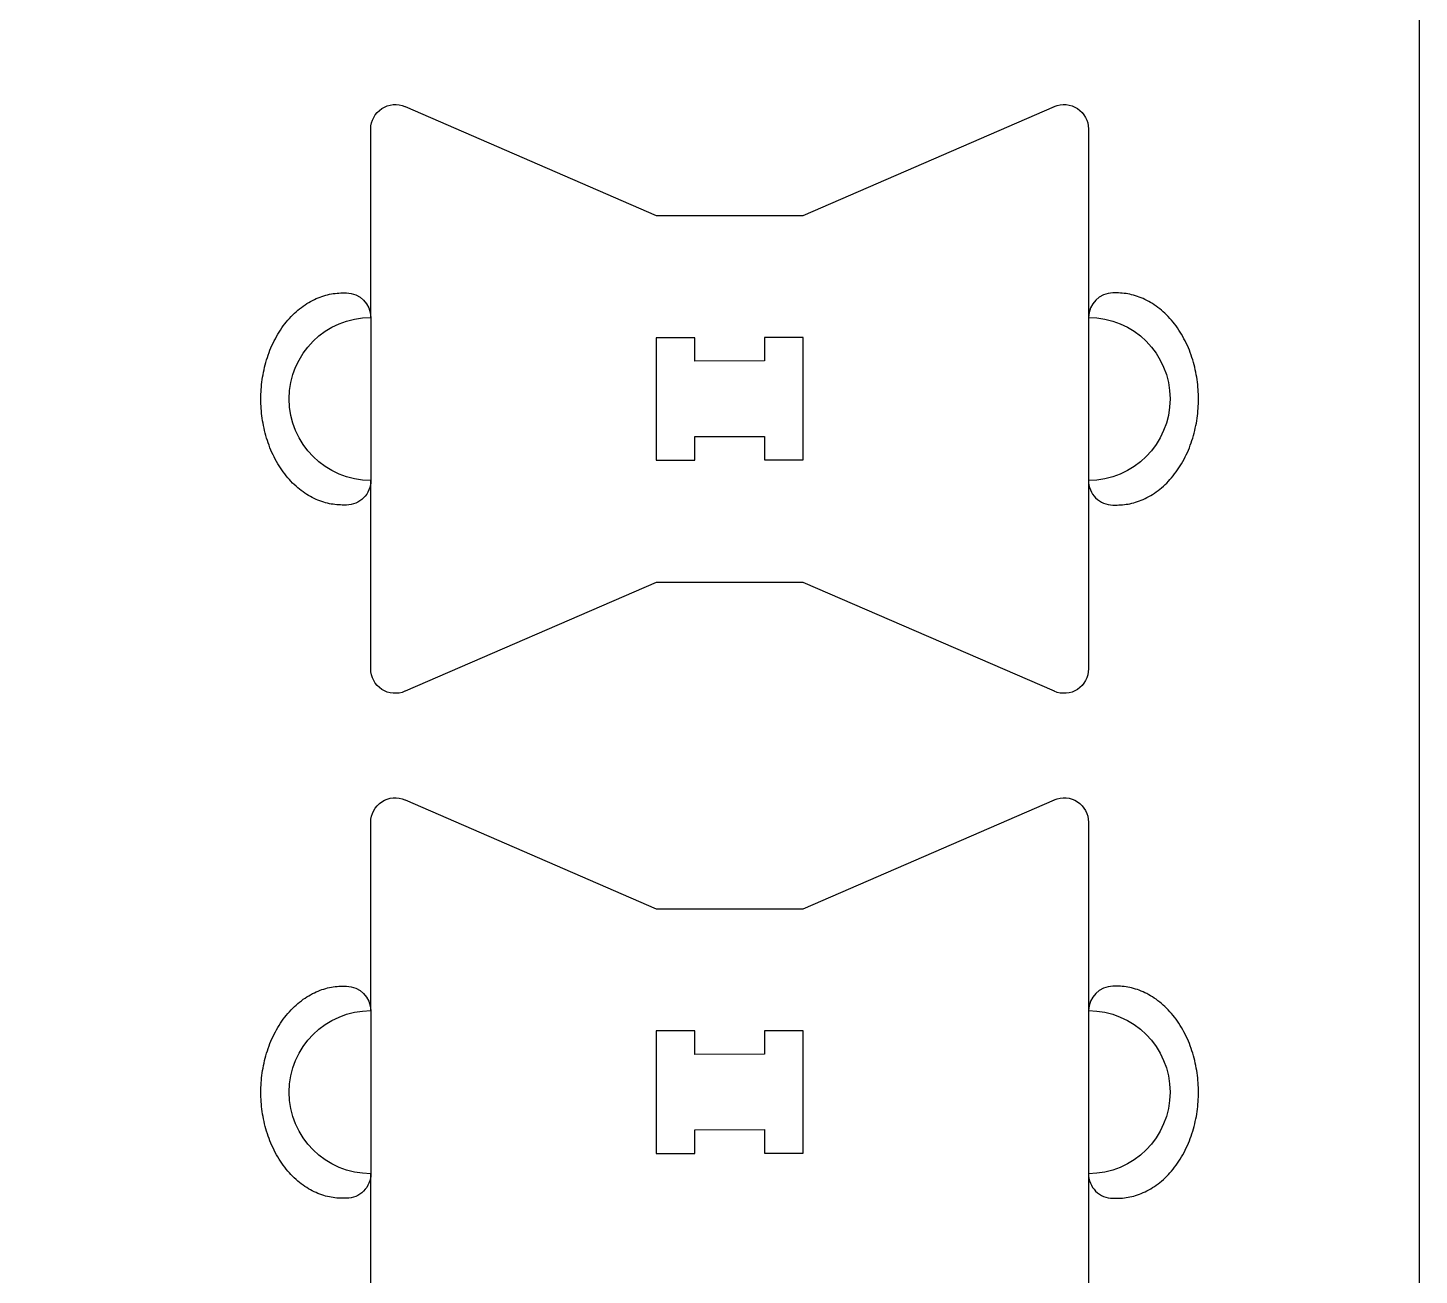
# Model space of a CAD drawing. Header units: millimetres. Extents: x -30 to 12678, y 0 to 23683.
# Drawn here: x 5851.7 to 6192.9, y 1962.3 to 2268.1 of the extents above; entities that cross this region are included whole.
import ezdxf

# ---------------------------------------------------------------- set-up
doc = ezdxf.new("R2010")
doc.units = ezdxf.units.MM
for name, color, linetype, true_color in [('0_SHEET_SPRUCEPLY_2440X122', 1, 'Continuous', 0xff0000), ('3_ANYTOOL_CUTTHROUGH_INSID', 4, 'Continuous', 0x00ffff), ('4_ANYTOOL_CUTTHROUGH_OUTSI', 5, 'Continuous', 0x0000ff), ('5_ANYTOOL_HALF_MILL_9MM_IN', 3, 'Continuous', 0x00ff00)]:
    doc.layers.add(name, color=color, linetype=linetype, true_color=true_color)

msp = doc.modelspace()

# ---------------------------------------------------------------- linework, layer by layer
at = {"layer": '0_SHEET_SPRUCEPLY_2440X122'}
msp.add_lwpolyline([(6192.88, 1290.9), (4972.88, 1290.9), (4972.88, 3730.9), (6192.88, 3730.9)], close=True, dxfattribs=at)
at = {"layer": '3_ANYTOOL_CUTTHROUGH_INSID'}
for points in [[(6032.32, 2186.46), (6015.26, 2186.39), (6015.26, 2192.15), (6005.79, 2192.15), (6005.79, 2162.12), (6015.26, 2162.12), (6015.26, 2167.89), (6032.32, 2167.96), (6032.32, 2162.19), (6041.79, 2162.19), (6041.79, 2192.22), (6032.32, 2192.22)], [(6032.32, 2016.46), (6015.26, 2016.39), (6015.26, 2022.15), (6005.79, 2022.15), (6005.79, 1992.12), (6015.26, 1992.12), (6015.26, 1997.89), (6032.32, 1997.96), (6032.32, 1992.19), (6041.79, 1992.19), (6041.79, 2022.22), (6032.32, 2022.22)]]:
    msp.add_lwpolyline(points, close=True, dxfattribs=at)
at = {"layer": '4_ANYTOOL_CUTTHROUGH_OUTSI'}
for p, q in [((5944.18, 2248.84, 0), (6005.79, 2222.14, 0)), ((6041.79, 2222.14, 0), (6103.41, 2248.84, 0)), ((5935.79, 2197.14, 0), (5935.79, 2243.33, 0)), ((6111.79, 2243.33, 0), (6111.79, 2197.14, 0)), ((6005.79, 2222.14, 0), (6041.79, 2222.14, 0)), ((5935.79, 2110.94, 0), (5935.79, 2157.14, 0)), ((6111.79, 2157.14, 0), (6111.79, 2110.94, 0)), ((6005.79, 2132.14, 0), (5944.18, 2105.44, 0)), ((6041.79, 2132.14, 0), (6005.79, 2132.14, 0)), ((6103.41, 2105.44, 0), (6041.79, 2132.14, 0)), ((5944.18, 2078.84, 0), (6005.79, 2052.14, 0)), ((6041.79, 2052.14, 0), (6103.41, 2078.84, 0)), ((5935.79, 2027.14, 0), (5935.79, 2073.33, 0)), ((6111.79, 2073.33, 0), (6111.79, 2027.14, 0)), ((6005.79, 2052.14, 0), (6041.79, 2052.14, 0)), ((5935.79, 1940.94, 0), (5935.79, 1987.14, 0)), ((6111.79, 1987.14, 0), (6111.79, 1940.94, 0))]:
    msp.add_line(p, q, dxfattribs=at)
at = {"layer": '4_ANYTOOL_CUTTHROUGH_OUTSI', "extrusion": (0, 0, -1)}
for centre, radius, start, end in [((-5941.79, 2243.33, 0), 6, 360, 113.4291), ((-6105.79, 2243.33, 0), 6, 66.5709, 180), ((-5935.79, 2177.14, 0), 20, 270, 90), ((-6111.79, 2177.14, 0), 20, 90, 270), ((-5941.79, 2110.94, 0), 6, 246.5709, 0), ((-6105.79, 2110.94, 0), 6, 180, 293.4291), ((-5941.79, 2073.33, 0), 6, 360, 113.4291), ((-6105.79, 2073.33, 0), 6, 66.5709, 180), ((-5935.79, 2007.14, 0), 20, 270, 90), ((-6111.79, 2007.14, 0), 20, 90, 270)]:
    msp.add_arc(centre, radius, start, end, dxfattribs=at)
at = {"layer": '5_ANYTOOL_HALF_MILL_9MM_IN'}
for p, q in [((5920.11, 2200.51, 0), (5920.56, 2200.79, 0)), ((5920.56, 2200.79, 0), (5921.02, 2201.05, 0)), ((5921.02, 2201.05, 0), (5921.48, 2201.3, 0)), ((5921.48, 2201.3, 0), (5921.95, 2201.53, 0)), ((5921.95, 2201.53, 0), (5922.41, 2201.74, 0)), ((5922.41, 2201.74, 0), (5922.88, 2201.94, 0)), ((5922.88, 2201.94, 0), (5923.35, 2202.12, 0)), ((5923.35, 2202.12, 0), (5923.81, 2202.29, 0)), ((5923.81, 2202.29, 0), (5924.28, 2202.44, 0)), ((5924.28, 2202.44, 0), (5924.75, 2202.57, 0)), ((5924.75, 2202.57, 0), (5925.21, 2202.69, 0)), ((5925.21, 2202.69, 0), (5925.68, 2202.79, 0)), ((5925.68, 2202.79, 0), (5926.14, 2202.88, 0)), ((5926.14, 2202.88, 0), (5926.6, 2202.96, 0)), ((5926.6, 2202.96, 0), (5927.06, 2203.02, 0)), ((5927.06, 2203.02, 0), (5927.51, 2203.07, 0)), ((5927.51, 2203.07, 0), (5927.96, 2203.1, 0)), ((5927.96, 2203.1, 0), (5928.41, 2203.12, 0)), ((5928.41, 2203.12, 0), (5928.86, 2203.12, 0)), ((5928.86, 2203.12, 0), (5929.79, 2203.12, 0)), ((6118.73, 2203.12, 0), (6117.79, 2203.12, 0)), ((6119.17, 2203.12, 0), (6118.73, 2203.12, 0)), ((6119.62, 2203.1, 0), (6119.17, 2203.12, 0)), ((6120.07, 2203.07, 0), (6119.62, 2203.1, 0)), ((6120.53, 2203.02, 0), (6120.07, 2203.07, 0)), ((6120.99, 2202.96, 0), (6120.53, 2203.02, 0)), ((6121.45, 2202.88, 0), (6120.99, 2202.96, 0)), ((6121.91, 2202.79, 0), (6121.45, 2202.88, 0)), ((6122.37, 2202.69, 0), (6121.91, 2202.79, 0)), ((6122.84, 2202.57, 0), (6122.37, 2202.69, 0)), ((6123.3, 2202.44, 0), (6122.84, 2202.57, 0)), ((6123.77, 2202.29, 0), (6123.3, 2202.44, 0)), ((6124.24, 2202.12, 0), (6123.77, 2202.29, 0)), ((6124.71, 2201.94, 0), (6124.24, 2202.12, 0)), ((6125.17, 2201.74, 0), (6124.71, 2201.94, 0)), ((6125.64, 2201.53, 0), (6125.17, 2201.74, 0)), ((6126.1, 2201.3, 0), (6125.64, 2201.53, 0)), ((6126.56, 2201.05, 0), (6126.1, 2201.3, 0)), ((6127.02, 2200.79, 0), (6126.56, 2201.05, 0)), ((6127.47, 2200.51, 0), (6127.02, 2200.79, 0)), ((5915.84, 2196.88, 0), (5916.23, 2197.31, 0)), ((5916.23, 2197.31, 0), (5916.64, 2197.73, 0)), ((5916.64, 2197.73, 0), (5917.05, 2198.13, 0)), ((5917.05, 2198.13, 0), (5917.47, 2198.51, 0)), ((5917.47, 2198.51, 0), (5917.9, 2198.89, 0)), ((5917.9, 2198.89, 0), (5918.33, 2199.24, 0)), ((5918.33, 2199.24, 0), (5918.77, 2199.58, 0)), ((5918.77, 2199.58, 0), (5919.21, 2199.91, 0)), ((5919.21, 2199.91, 0), (5919.66, 2200.22, 0)), ((5919.66, 2200.22, 0), (5920.11, 2200.51, 0)), ((6127.93, 2200.22, 0), (6127.47, 2200.51, 0)), ((6128.37, 2199.91, 0), (6127.93, 2200.22, 0)), ((6128.82, 2199.58, 0), (6128.37, 2199.91, 0)), ((6129.25, 2199.24, 0), (6128.82, 2199.58, 0)), ((6129.69, 2198.89, 0), (6129.25, 2199.24, 0)), ((6130.11, 2198.51, 0), (6129.69, 2198.89, 0)), ((6130.53, 2198.13, 0), (6130.11, 2198.51, 0)), ((6130.95, 2197.73, 0), (6130.53, 2198.13, 0)), ((6131.35, 2197.31, 0), (6130.95, 2197.73, 0)), ((6131.75, 2196.88, 0), (6131.35, 2197.31, 0)), ((5913.31, 2193.51, 0), (5913.64, 2194.03, 0)), ((5913.64, 2194.03, 0), (5913.98, 2194.53, 0)), ((5913.98, 2194.53, 0), (5914.33, 2195.03, 0)), ((5914.33, 2195.03, 0), (5914.69, 2195.51, 0)), ((5914.69, 2195.51, 0), (5915.07, 2195.98, 0)), ((5915.07, 2195.98, 0), (5915.45, 2196.44, 0)), ((5915.45, 2196.44, 0), (5915.84, 2196.88, 0)), ((5935.79, 2197.14, 0), (5935.79, 2157.14, 0)), ((6111.79, 2197.14, 0), (6111.79, 2157.14, 0)), ((6132.14, 2196.44, 0), (6131.75, 2196.88, 0)), ((6132.52, 2195.98, 0), (6132.14, 2196.44, 0)), ((6132.89, 2195.51, 0), (6132.52, 2195.98, 0)), ((6133.25, 2195.03, 0), (6132.89, 2195.51, 0)), ((6133.6, 2194.53, 0), (6133.25, 2195.03, 0)), ((6133.94, 2194.03, 0), (6133.6, 2194.53, 0)), ((6134.28, 2193.51, 0), (6133.94, 2194.03, 0)), ((5911.56, 2190.22, 0), (5911.82, 2190.79, 0)), ((5911.82, 2190.79, 0), (5912.09, 2191.35, 0)), ((5912.09, 2191.35, 0), (5912.38, 2191.91, 0)), ((5912.38, 2191.91, 0), (5912.68, 2192.45, 0)), ((5912.68, 2192.45, 0), (5912.99, 2192.99, 0)), ((5912.99, 2192.99, 0), (5913.31, 2193.51, 0)), ((6134.6, 2192.99, 0), (6134.28, 2193.51, 0)), ((6134.91, 2192.45, 0), (6134.6, 2192.99, 0)), ((6135.2, 2191.91, 0), (6134.91, 2192.45, 0)), ((6135.49, 2191.35, 0), (6135.2, 2191.91, 0)), ((6135.77, 2190.79, 0), (6135.49, 2191.35, 0)), ((6136.03, 2190.22, 0), (6135.77, 2190.79, 0)), ((5910.24, 2186.7, 0), (5910.42, 2187.29, 0)), ((5910.42, 2187.29, 0), (5910.63, 2187.89, 0)), ((5910.63, 2187.89, 0), (5910.84, 2188.48, 0)), ((5910.84, 2188.48, 0), (5911.07, 2189.07, 0)), ((5911.07, 2189.07, 0), (5911.31, 2189.65, 0)), ((5911.31, 2189.65, 0), (5911.56, 2190.22, 0)), ((6136.28, 2189.65, 0), (6136.03, 2190.22, 0)), ((6136.52, 2189.07, 0), (6136.28, 2189.65, 0)), ((6136.74, 2188.48, 0), (6136.52, 2189.07, 0)), ((6136.96, 2187.89, 0), (6136.74, 2188.48, 0)), ((6137.16, 2187.29, 0), (6136.96, 2187.89, 0)), ((6137.35, 2186.7, 0), (6137.16, 2187.29, 0)), ((5909.36, 2183.07, 0), (5909.47, 2183.67, 0)), ((5909.47, 2183.67, 0), (5909.6, 2184.28, 0)), ((5909.6, 2184.28, 0), (5909.74, 2184.89, 0)), ((5909.74, 2184.89, 0), (5909.89, 2185.49, 0)), ((5909.89, 2185.49, 0), (5910.06, 2186.09, 0)), ((5910.06, 2186.09, 0), (5910.24, 2186.7, 0)), ((6137.53, 2186.09, 0), (6137.35, 2186.7, 0)), ((6137.69, 2185.49, 0), (6137.53, 2186.09, 0)), ((6137.84, 2184.89, 0), (6137.69, 2185.49, 0)), ((6137.98, 2184.28, 0), (6137.84, 2184.89, 0)), ((6138.11, 2183.67, 0), (6137.98, 2184.28, 0)), ((6138.22, 2183.07, 0), (6138.11, 2183.67, 0)), ((5908.96, 2180.06, 0), (5909.01, 2180.65, 0)), ((5909.01, 2180.65, 0), (5909.08, 2181.25, 0)), ((5909.08, 2181.25, 0), (5909.16, 2181.86, 0)), ((5909.16, 2181.86, 0), (5909.26, 2182.46, 0)), ((5909.26, 2182.46, 0), (5909.36, 2183.07, 0)), ((6138.33, 2182.46, 0), (6138.22, 2183.07, 0)), ((6138.42, 2181.86, 0), (6138.33, 2182.46, 0)), ((6138.5, 2181.25, 0), (6138.42, 2181.86, 0)), ((6138.57, 2180.65, 0), (6138.5, 2181.25, 0)), ((6138.63, 2180.06, 0), (6138.57, 2180.65, 0)), ((5908.83, 2177.12, 0), (5908.85, 2178.28, 0)), ((5908.85, 2175.97, 0), (5908.83, 2177.12, 0)), ((5908.85, 2178.28, 0), (5908.87, 2178.87, 0)), ((5908.87, 2178.87, 0), (5908.91, 2179.46, 0)), ((5908.91, 2179.46, 0), (5908.96, 2180.06, 0)), ((6138.67, 2179.46, 0), (6138.63, 2180.06, 0)), ((6138.71, 2178.87, 0), (6138.67, 2179.46, 0)), ((6138.73, 2178.28, 0), (6138.71, 2178.87, 0)), ((6138.75, 2177.12, 0), (6138.73, 2178.28, 0)), ((6138.73, 2175.97, 0), (6138.75, 2177.12, 0)), ((5908.87, 2175.38, 0), (5908.85, 2175.97, 0)), ((5908.91, 2174.79, 0), (5908.87, 2175.38, 0)), ((5908.96, 2174.19, 0), (5908.91, 2174.79, 0)), ((5909.01, 2173.6, 0), (5908.96, 2174.19, 0)), ((5909.08, 2173, 0), (5909.01, 2173.6, 0)), ((6138.5, 2173, 0), (6138.57, 2173.6, 0)), ((6138.57, 2173.6, 0), (6138.63, 2174.19, 0)), ((6138.63, 2174.19, 0), (6138.67, 2174.79, 0)), ((6138.67, 2174.79, 0), (6138.71, 2175.38, 0)), ((6138.71, 2175.38, 0), (6138.73, 2175.97, 0)), ((5909.16, 2172.39, 0), (5909.08, 2173, 0)), ((5909.25, 2171.79, 0), (5909.16, 2172.39, 0)), ((5909.36, 2171.18, 0), (5909.25, 2171.79, 0)), ((5909.47, 2170.58, 0), (5909.36, 2171.18, 0)), ((5909.6, 2169.97, 0), (5909.47, 2170.58, 0)), ((6137.98, 2169.97, 0), (6138.11, 2170.58, 0)), ((6138.11, 2170.58, 0), (6138.23, 2171.18, 0)), ((6138.23, 2171.18, 0), (6138.33, 2171.79, 0)), ((6138.33, 2171.79, 0), (6138.42, 2172.39, 0)), ((6138.42, 2172.39, 0), (6138.5, 2173, 0)), ((5909.74, 2169.36, 0), (5909.6, 2169.97, 0)), ((5909.89, 2168.76, 0), (5909.74, 2169.36, 0)), ((5910.06, 2168.16, 0), (5909.89, 2168.76, 0)), ((5910.23, 2167.55, 0), (5910.06, 2168.16, 0)), ((5910.42, 2166.96, 0), (5910.23, 2167.55, 0)), ((5910.62, 2166.36, 0), (5910.42, 2166.96, 0)), ((6136.96, 2166.36, 0), (6137.16, 2166.96, 0)), ((6137.16, 2166.96, 0), (6137.35, 2167.55, 0)), ((6137.35, 2167.55, 0), (6137.53, 2168.16, 0)), ((6137.53, 2168.16, 0), (6137.69, 2168.76, 0)), ((6137.69, 2168.76, 0), (6137.84, 2169.36, 0)), ((6137.84, 2169.36, 0), (6137.98, 2169.97, 0)), ((5910.84, 2165.77, 0), (5910.62, 2166.36, 0)), ((5911.06, 2165.18, 0), (5910.84, 2165.77, 0)), ((5911.3, 2164.6, 0), (5911.06, 2165.18, 0)), ((5911.55, 2164.03, 0), (5911.3, 2164.6, 0)), ((5911.81, 2163.46, 0), (5911.55, 2164.03, 0)), ((5912.09, 2162.9, 0), (5911.81, 2163.46, 0)), ((6135.5, 2162.9, 0), (6135.77, 2163.46, 0)), ((6135.77, 2163.46, 0), (6136.04, 2164.03, 0)), ((6136.04, 2164.03, 0), (6136.29, 2164.6, 0)), ((6136.29, 2164.6, 0), (6136.52, 2165.18, 0)), ((6136.52, 2165.18, 0), (6136.75, 2165.77, 0)), ((6136.75, 2165.77, 0), (6136.96, 2166.36, 0)), ((5912.37, 2162.34, 0), (5912.09, 2162.9, 0)), ((5912.67, 2161.8, 0), (5912.37, 2162.34, 0)), ((5912.98, 2161.26, 0), (5912.67, 2161.8, 0)), ((5913.3, 2160.74, 0), (5912.98, 2161.26, 0)), ((5913.63, 2160.22, 0), (5913.3, 2160.74, 0)), ((5913.97, 2159.72, 0), (5913.63, 2160.22, 0)), ((6133.62, 2159.72, 0), (6133.96, 2160.22, 0)), ((6133.96, 2160.22, 0), (6134.29, 2160.74, 0)), ((6134.29, 2160.74, 0), (6134.61, 2161.26, 0)), ((6134.61, 2161.26, 0), (6134.92, 2161.8, 0)), ((6134.92, 2161.8, 0), (6135.21, 2162.34, 0)), ((6135.21, 2162.34, 0), (6135.5, 2162.9, 0)), ((5914.32, 2159.22, 0), (5913.97, 2159.72, 0)), ((5914.68, 2158.74, 0), (5914.32, 2159.22, 0)), ((5915.05, 2158.27, 0), (5914.68, 2158.74, 0)), ((5915.43, 2157.81, 0), (5915.05, 2158.27, 0)), ((5915.82, 2157.37, 0), (5915.43, 2157.81, 0)), ((5916.21, 2156.94, 0), (5915.82, 2157.37, 0)), ((5916.62, 2156.52, 0), (5916.21, 2156.94, 0)), ((5917.03, 2156.12, 0), (5916.62, 2156.52, 0)), ((6130.55, 2156.12, 0), (6130.97, 2156.52, 0)), ((6130.97, 2156.52, 0), (6131.37, 2156.94, 0)), ((6131.37, 2156.94, 0), (6131.77, 2157.37, 0)), ((6131.77, 2157.37, 0), (6132.15, 2157.81, 0)), ((6132.15, 2157.81, 0), (6132.53, 2158.27, 0)), ((6132.53, 2158.27, 0), (6132.9, 2158.74, 0)), ((6132.9, 2158.74, 0), (6133.27, 2159.22, 0)), ((6133.27, 2159.22, 0), (6133.62, 2159.72, 0)), ((5917.45, 2155.73, 0), (5917.03, 2156.12, 0)), ((5917.87, 2155.36, 0), (5917.45, 2155.73, 0)), ((5918.3, 2155.01, 0), (5917.87, 2155.36, 0)), ((5918.74, 2154.66, 0), (5918.3, 2155.01, 0)), ((5919.18, 2154.34, 0), (5918.74, 2154.66, 0)), ((5919.63, 2154.03, 0), (5919.18, 2154.34, 0)), ((5920.08, 2153.74, 0), (5919.63, 2154.03, 0)), ((5920.53, 2153.46, 0), (5920.08, 2153.74, 0)), ((5920.99, 2153.2, 0), (5920.53, 2153.46, 0)), ((5921.45, 2152.95, 0), (5920.99, 2153.2, 0)), ((5921.91, 2152.72, 0), (5921.45, 2152.95, 0)), ((6125.67, 2152.72, 0), (6126.13, 2152.95, 0)), ((6126.13, 2152.95, 0), (6126.59, 2153.2, 0)), ((6126.59, 2153.2, 0), (6127.05, 2153.46, 0)), ((6127.05, 2153.46, 0), (6127.5, 2153.74, 0)), ((6127.5, 2153.74, 0), (6127.95, 2154.03, 0)), ((6127.95, 2154.03, 0), (6128.4, 2154.34, 0)), ((6128.4, 2154.34, 0), (6128.84, 2154.66, 0)), ((6128.84, 2154.66, 0), (6129.28, 2155.01, 0)), ((6129.28, 2155.01, 0), (6129.71, 2155.36, 0)), ((6129.71, 2155.36, 0), (6130.14, 2155.73, 0)), ((6130.14, 2155.73, 0), (6130.55, 2156.12, 0)), ((5922.38, 2152.51, 0), (5921.91, 2152.72, 0)), ((5922.84, 2152.31, 0), (5922.38, 2152.51, 0)), ((5923.31, 2152.13, 0), (5922.84, 2152.31, 0)), ((5923.77, 2151.96, 0), (5923.31, 2152.13, 0)), ((5924.24, 2151.81, 0), (5923.77, 2151.96, 0)), ((5924.7, 2151.68, 0), (5924.24, 2151.81, 0)), ((5925.17, 2151.56, 0), (5924.7, 2151.68, 0)), ((5925.63, 2151.45, 0), (5925.17, 2151.56, 0)), ((5926.09, 2151.37, 0), (5925.63, 2151.45, 0)), ((5926.55, 2151.29, 0), (5926.09, 2151.37, 0)), ((5927.01, 2151.23, 0), (5926.55, 2151.29, 0)), ((5927.46, 2151.18, 0), (5927.01, 2151.23, 0)), ((5927.91, 2151.15, 0), (5927.46, 2151.18, 0)), ((5928.36, 2151.13, 0), (5927.91, 2151.15, 0)), ((5928.8, 2151.12, 0), (5928.36, 2151.13, 0)), ((5929.79, 2151.12, 0), (5928.8, 2151.12, 0)), ((6117.79, 2151.12, 0), (6118.78, 2151.12, 0)), ((6118.78, 2151.12, 0), (6119.22, 2151.13, 0)), ((6119.22, 2151.13, 0), (6119.67, 2151.15, 0)), ((6119.67, 2151.15, 0), (6120.12, 2151.18, 0)), ((6120.12, 2151.18, 0), (6120.58, 2151.23, 0)), ((6120.58, 2151.23, 0), (6121.03, 2151.29, 0)), ((6121.03, 2151.29, 0), (6121.49, 2151.37, 0)), ((6121.49, 2151.37, 0), (6121.95, 2151.45, 0)), ((6121.95, 2151.45, 0), (6122.42, 2151.56, 0)), ((6122.42, 2151.56, 0), (6122.88, 2151.68, 0)), ((6122.88, 2151.68, 0), (6123.35, 2151.81, 0)), ((6123.35, 2151.81, 0), (6123.81, 2151.96, 0)), ((6123.81, 2151.96, 0), (6124.28, 2152.13, 0)), ((6124.28, 2152.13, 0), (6124.74, 2152.31, 0)), ((6124.74, 2152.31, 0), (6125.21, 2152.51, 0)), ((6125.21, 2152.51, 0), (6125.67, 2152.72, 0)), ((5919.21, 2029.91, 0), (5919.66, 2030.22, 0)), ((5919.66, 2030.22, 0), (5920.11, 2030.51, 0)), ((5920.11, 2030.51, 0), (5920.56, 2030.79, 0)), ((5920.56, 2030.79, 0), (5921.02, 2031.05, 0)), ((5921.02, 2031.05, 0), (5921.48, 2031.3, 0)), ((5921.48, 2031.3, 0), (5921.95, 2031.53, 0)), ((5921.95, 2031.53, 0), (5922.41, 2031.74, 0)), ((5922.41, 2031.74, 0), (5922.88, 2031.94, 0)), ((5922.88, 2031.94, 0), (5923.35, 2032.12, 0)), ((5923.35, 2032.12, 0), (5923.81, 2032.29, 0)), ((5923.81, 2032.29, 0), (5924.28, 2032.44, 0)), ((5924.28, 2032.44, 0), (5924.75, 2032.57, 0)), ((5924.75, 2032.57, 0), (5925.21, 2032.69, 0)), ((5925.21, 2032.69, 0), (5925.68, 2032.79, 0)), ((5925.68, 2032.79, 0), (5926.14, 2032.88, 0)), ((5926.14, 2032.88, 0), (5926.6, 2032.96, 0)), ((5926.6, 2032.96, 0), (5927.06, 2033.02, 0)), ((5927.06, 2033.02, 0), (5927.51, 2033.07, 0)), ((5927.51, 2033.07, 0), (5927.96, 2033.1, 0)), ((5927.96, 2033.1, 0), (5928.41, 2033.12, 0)), ((5928.41, 2033.12, 0), (5928.86, 2033.12, 0)), ((5928.86, 2033.12, 0), (5929.79, 2033.12, 0)), ((6118.73, 2033.12, 0), (6117.79, 2033.12, 0)), ((6119.17, 2033.12, 0), (6118.73, 2033.12, 0)), ((6119.62, 2033.1, 0), (6119.17, 2033.12, 0)), ((6120.07, 2033.07, 0), (6119.62, 2033.1, 0)), ((6120.53, 2033.02, 0), (6120.07, 2033.07, 0)), ((6120.99, 2032.96, 0), (6120.53, 2033.02, 0)), ((6121.45, 2032.88, 0), (6120.99, 2032.96, 0)), ((6121.91, 2032.79, 0), (6121.45, 2032.88, 0)), ((6122.37, 2032.69, 0), (6121.91, 2032.79, 0)), ((6122.84, 2032.57, 0), (6122.37, 2032.69, 0)), ((6123.3, 2032.44, 0), (6122.84, 2032.57, 0)), ((6123.77, 2032.29, 0), (6123.3, 2032.44, 0)), ((6124.24, 2032.12, 0), (6123.77, 2032.29, 0)), ((6124.71, 2031.94, 0), (6124.24, 2032.12, 0)), ((6125.17, 2031.74, 0), (6124.71, 2031.94, 0)), ((6125.64, 2031.53, 0), (6125.17, 2031.74, 0)), ((6126.1, 2031.3, 0), (6125.64, 2031.53, 0)), ((6126.56, 2031.05, 0), (6126.1, 2031.3, 0)), ((6127.02, 2030.79, 0), (6126.56, 2031.05, 0)), ((6127.47, 2030.51, 0), (6127.02, 2030.79, 0)), ((6127.93, 2030.22, 0), (6127.47, 2030.51, 0)), ((6128.37, 2029.91, 0), (6127.93, 2030.22, 0)), ((5915.45, 2026.44, 0), (5915.84, 2026.88, 0)), ((5915.84, 2026.88, 0), (5916.23, 2027.31, 0)), ((5916.23, 2027.31, 0), (5916.64, 2027.73, 0)), ((5916.64, 2027.73, 0), (5917.05, 2028.13, 0)), ((5917.05, 2028.13, 0), (5917.47, 2028.51, 0)), ((5917.47, 2028.51, 0), (5917.9, 2028.89, 0)), ((5917.9, 2028.89, 0), (5918.33, 2029.24, 0)), ((5918.33, 2029.24, 0), (5918.77, 2029.58, 0)), ((5918.77, 2029.58, 0), (5919.21, 2029.91, 0)), ((5935.79, 2027.14, 0), (5935.79, 1987.14, 0)), ((6111.79, 2027.14, 0), (6111.79, 1987.14, 0)), ((6128.82, 2029.58, 0), (6128.37, 2029.91, 0)), ((6129.25, 2029.24, 0), (6128.82, 2029.58, 0)), ((6129.69, 2028.89, 0), (6129.25, 2029.24, 0)), ((6130.11, 2028.51, 0), (6129.69, 2028.89, 0)), ((6130.53, 2028.13, 0), (6130.11, 2028.51, 0)), ((6130.95, 2027.73, 0), (6130.53, 2028.13, 0)), ((6131.35, 2027.31, 0), (6130.95, 2027.73, 0)), ((6131.75, 2026.88, 0), (6131.35, 2027.31, 0)), ((6132.14, 2026.44, 0), (6131.75, 2026.88, 0)), ((5912.99, 2022.99, 0), (5913.31, 2023.51, 0)), ((5913.31, 2023.51, 0), (5913.64, 2024.03, 0)), ((5913.64, 2024.03, 0), (5913.98, 2024.53, 0)), ((5913.98, 2024.53, 0), (5914.33, 2025.03, 0)), ((5914.33, 2025.03, 0), (5914.69, 2025.51, 0)), ((5914.69, 2025.51, 0), (5915.07, 2025.98, 0)), ((5915.07, 2025.98, 0), (5915.45, 2026.44, 0)), ((6132.52, 2025.98, 0), (6132.14, 2026.44, 0)), ((6132.89, 2025.51, 0), (6132.52, 2025.98, 0)), ((6133.25, 2025.03, 0), (6132.89, 2025.51, 0)), ((6133.6, 2024.53, 0), (6133.25, 2025.03, 0)), ((6133.94, 2024.03, 0), (6133.6, 2024.53, 0)), ((6134.28, 2023.51, 0), (6133.94, 2024.03, 0)), ((6134.6, 2022.99, 0), (6134.28, 2023.51, 0)), ((5911.31, 2019.65, 0), (5911.56, 2020.22, 0)), ((5911.56, 2020.22, 0), (5911.82, 2020.79, 0)), ((5911.82, 2020.79, 0), (5912.09, 2021.35, 0)), ((5912.09, 2021.35, 0), (5912.38, 2021.91, 0)), ((5912.38, 2021.91, 0), (5912.68, 2022.45, 0)), ((5912.68, 2022.45, 0), (5912.99, 2022.99, 0)), ((6134.91, 2022.45, 0), (6134.6, 2022.99, 0)), ((6135.2, 2021.91, 0), (6134.91, 2022.45, 0)), ((6135.49, 2021.35, 0), (6135.2, 2021.91, 0)), ((6135.77, 2020.79, 0), (6135.49, 2021.35, 0)), ((6136.03, 2020.22, 0), (6135.77, 2020.79, 0)), ((6136.28, 2019.65, 0), (6136.03, 2020.22, 0)), ((5910.06, 2016.09, 0), (5910.24, 2016.7, 0)), ((5910.24, 2016.7, 0), (5910.42, 2017.29, 0)), ((5910.42, 2017.29, 0), (5910.63, 2017.89, 0)), ((5910.63, 2017.89, 0), (5910.84, 2018.48, 0)), ((5910.84, 2018.48, 0), (5911.07, 2019.07, 0)), ((5911.07, 2019.07, 0), (5911.31, 2019.65, 0)), ((6136.52, 2019.07, 0), (6136.28, 2019.65, 0)), ((6136.74, 2018.48, 0), (6136.52, 2019.07, 0)), ((6136.96, 2017.89, 0), (6136.74, 2018.48, 0)), ((6137.16, 2017.29, 0), (6136.96, 2017.89, 0)), ((6137.35, 2016.7, 0), (6137.16, 2017.29, 0)), ((6137.53, 2016.09, 0), (6137.35, 2016.7, 0)), ((5909.26, 2012.46, 0), (5909.36, 2013.07, 0)), ((5909.36, 2013.07, 0), (5909.47, 2013.67, 0)), ((5909.47, 2013.67, 0), (5909.6, 2014.28, 0)), ((5909.6, 2014.28, 0), (5909.74, 2014.89, 0)), ((5909.74, 2014.89, 0), (5909.89, 2015.49, 0)), ((5909.89, 2015.49, 0), (5910.06, 2016.09, 0)), ((6137.69, 2015.49, 0), (6137.53, 2016.09, 0)), ((6137.84, 2014.89, 0), (6137.69, 2015.49, 0)), ((6137.98, 2014.28, 0), (6137.84, 2014.89, 0)), ((6138.11, 2013.67, 0), (6137.98, 2014.28, 0)), ((6138.22, 2013.07, 0), (6138.11, 2013.67, 0)), ((6138.33, 2012.46, 0), (6138.22, 2013.07, 0)), ((5908.91, 2009.46, 0), (5908.96, 2010.06, 0)), ((5908.96, 2010.06, 0), (5909.01, 2010.65, 0)), ((5909.01, 2010.65, 0), (5909.08, 2011.25, 0)), ((5909.08, 2011.25, 0), (5909.16, 2011.86, 0)), ((5909.16, 2011.86, 0), (5909.26, 2012.46, 0)), ((6138.42, 2011.86, 0), (6138.33, 2012.46, 0)), ((6138.5, 2011.25, 0), (6138.42, 2011.86, 0)), ((6138.57, 2010.65, 0), (6138.5, 2011.25, 0)), ((6138.63, 2010.06, 0), (6138.57, 2010.65, 0)), ((6138.67, 2009.46, 0), (6138.63, 2010.06, 0)), ((5908.83, 2007.12, 0), (5908.85, 2008.28, 0)), ((5908.85, 2005.97, 0), (5908.83, 2007.12, 0)), ((5908.85, 2008.28, 0), (5908.87, 2008.87, 0)), ((5908.87, 2008.87, 0), (5908.91, 2009.46, 0)), ((6138.71, 2008.87, 0), (6138.67, 2009.46, 0)), ((6138.73, 2008.28, 0), (6138.71, 2008.87, 0)), ((6138.75, 2007.12, 0), (6138.73, 2008.28, 0)), ((6138.73, 2005.97, 0), (6138.75, 2007.12, 0)), ((5908.87, 2005.38, 0), (5908.85, 2005.97, 0)), ((5908.91, 2004.79, 0), (5908.87, 2005.38, 0)), ((5908.96, 2004.19, 0), (5908.91, 2004.79, 0)), ((5909.01, 2003.6, 0), (5908.96, 2004.19, 0)), ((5909.08, 2003, 0), (5909.01, 2003.6, 0)), ((5909.16, 2002.39, 0), (5909.08, 2003, 0)), ((6138.42, 2002.39, 0), (6138.5, 2003, 0)), ((6138.5, 2003, 0), (6138.57, 2003.6, 0)), ((6138.57, 2003.6, 0), (6138.63, 2004.19, 0)), ((6138.63, 2004.19, 0), (6138.67, 2004.79, 0)), ((6138.67, 2004.79, 0), (6138.71, 2005.38, 0)), ((6138.71, 2005.38, 0), (6138.73, 2005.97, 0)), ((5909.25, 2001.79, 0), (5909.16, 2002.39, 0)), ((5909.36, 2001.18, 0), (5909.25, 2001.79, 0)), ((5909.47, 2000.58, 0), (5909.36, 2001.18, 0)), ((5909.6, 1999.97, 0), (5909.47, 2000.58, 0)), ((5909.74, 1999.36, 0), (5909.6, 1999.97, 0)), ((6137.84, 1999.36, 0), (6137.98, 1999.97, 0)), ((6137.98, 1999.97, 0), (6138.11, 2000.58, 0)), ((6138.11, 2000.58, 0), (6138.23, 2001.18, 0)), ((6138.23, 2001.18, 0), (6138.33, 2001.79, 0)), ((6138.33, 2001.79, 0), (6138.42, 2002.39, 0)), ((5909.89, 1998.76, 0), (5909.74, 1999.36, 0)), ((5910.06, 1998.16, 0), (5909.89, 1998.76, 0)), ((5910.23, 1997.55, 0), (5910.06, 1998.16, 0)), ((5910.42, 1996.96, 0), (5910.23, 1997.55, 0)), ((5910.62, 1996.36, 0), (5910.42, 1996.96, 0)), ((5910.84, 1995.77, 0), (5910.62, 1996.36, 0)), ((6136.75, 1995.77, 0), (6136.96, 1996.36, 0)), ((6136.96, 1996.36, 0), (6137.16, 1996.96, 0)), ((6137.16, 1996.96, 0), (6137.35, 1997.55, 0)), ((6137.35, 1997.55, 0), (6137.53, 1998.16, 0)), ((6137.53, 1998.16, 0), (6137.69, 1998.76, 0)), ((6137.69, 1998.76, 0), (6137.84, 1999.36, 0)), ((5911.06, 1995.18, 0), (5910.84, 1995.77, 0)), ((5911.3, 1994.6, 0), (5911.06, 1995.18, 0)), ((5911.55, 1994.03, 0), (5911.3, 1994.6, 0)), ((5911.81, 1993.46, 0), (5911.55, 1994.03, 0)), ((5912.09, 1992.9, 0), (5911.81, 1993.46, 0)), ((5912.37, 1992.34, 0), (5912.09, 1992.9, 0)), ((6135.21, 1992.34, 0), (6135.5, 1992.9, 0)), ((6135.5, 1992.9, 0), (6135.77, 1993.46, 0)), ((6135.77, 1993.46, 0), (6136.04, 1994.03, 0)), ((6136.04, 1994.03, 0), (6136.29, 1994.6, 0)), ((6136.29, 1994.6, 0), (6136.52, 1995.18, 0)), ((6136.52, 1995.18, 0), (6136.75, 1995.77, 0)), ((5912.67, 1991.8, 0), (5912.37, 1992.34, 0)), ((5912.98, 1991.26, 0), (5912.67, 1991.8, 0)), ((5913.3, 1990.74, 0), (5912.98, 1991.26, 0)), ((5913.63, 1990.22, 0), (5913.3, 1990.74, 0)), ((5913.97, 1989.72, 0), (5913.63, 1990.22, 0)), ((5914.32, 1989.22, 0), (5913.97, 1989.72, 0)), ((5914.68, 1988.74, 0), (5914.32, 1989.22, 0)), ((6132.9, 1988.74, 0), (6133.27, 1989.22, 0)), ((6133.27, 1989.22, 0), (6133.62, 1989.72, 0)), ((6133.62, 1989.72, 0), (6133.96, 1990.22, 0)), ((6133.96, 1990.22, 0), (6134.29, 1990.74, 0)), ((6134.29, 1990.74, 0), (6134.61, 1991.26, 0)), ((6134.61, 1991.26, 0), (6134.92, 1991.8, 0)), ((6134.92, 1991.8, 0), (6135.21, 1992.34, 0)), ((5915.05, 1988.27, 0), (5914.68, 1988.74, 0)), ((5915.43, 1987.81, 0), (5915.05, 1988.27, 0)), ((5915.82, 1987.37, 0), (5915.43, 1987.81, 0)), ((5916.21, 1986.94, 0), (5915.82, 1987.37, 0)), ((5916.62, 1986.52, 0), (5916.21, 1986.94, 0)), ((5917.03, 1986.12, 0), (5916.62, 1986.52, 0)), ((5917.45, 1985.73, 0), (5917.03, 1986.12, 0)), ((5917.87, 1985.36, 0), (5917.45, 1985.73, 0)), ((6129.71, 1985.36, 0), (6130.14, 1985.73, 0)), ((6130.14, 1985.73, 0), (6130.55, 1986.12, 0)), ((6130.55, 1986.12, 0), (6130.97, 1986.52, 0)), ((6130.97, 1986.52, 0), (6131.37, 1986.94, 0)), ((6131.37, 1986.94, 0), (6131.77, 1987.37, 0)), ((6131.77, 1987.37, 0), (6132.15, 1987.81, 0)), ((6132.15, 1987.81, 0), (6132.53, 1988.27, 0)), ((6132.53, 1988.27, 0), (6132.9, 1988.74, 0)), ((5918.3, 1985.01, 0), (5917.87, 1985.36, 0)), ((5918.74, 1984.66, 0), (5918.3, 1985.01, 0)), ((5919.18, 1984.34, 0), (5918.74, 1984.66, 0)), ((5919.63, 1984.03, 0), (5919.18, 1984.34, 0)), ((5920.08, 1983.74, 0), (5919.63, 1984.03, 0)), ((5920.53, 1983.46, 0), (5920.08, 1983.74, 0)), ((5920.99, 1983.2, 0), (5920.53, 1983.46, 0)), ((5921.45, 1982.95, 0), (5920.99, 1983.2, 0)), ((5921.91, 1982.72, 0), (5921.45, 1982.95, 0)), ((5922.38, 1982.51, 0), (5921.91, 1982.72, 0)), ((5922.84, 1982.31, 0), (5922.38, 1982.51, 0)), ((6124.74, 1982.31, 0), (6125.21, 1982.51, 0)), ((6125.21, 1982.51, 0), (6125.67, 1982.72, 0)), ((6125.67, 1982.72, 0), (6126.13, 1982.95, 0)), ((6126.13, 1982.95, 0), (6126.59, 1983.2, 0)), ((6126.59, 1983.2, 0), (6127.05, 1983.46, 0)), ((6127.05, 1983.46, 0), (6127.5, 1983.74, 0)), ((6127.5, 1983.74, 0), (6127.95, 1984.03, 0)), ((6127.95, 1984.03, 0), (6128.4, 1984.34, 0)), ((6128.4, 1984.34, 0), (6128.84, 1984.66, 0)), ((6128.84, 1984.66, 0), (6129.28, 1985.01, 0)), ((6129.28, 1985.01, 0), (6129.71, 1985.36, 0)), ((5923.31, 1982.13, 0), (5922.84, 1982.31, 0)), ((5923.77, 1981.96, 0), (5923.31, 1982.13, 0)), ((5924.24, 1981.81, 0), (5923.77, 1981.96, 0)), ((5924.7, 1981.68, 0), (5924.24, 1981.81, 0)), ((5925.17, 1981.56, 0), (5924.7, 1981.68, 0)), ((5925.63, 1981.45, 0), (5925.17, 1981.56, 0)), ((5926.09, 1981.37, 0), (5925.63, 1981.45, 0)), ((5926.55, 1981.29, 0), (5926.09, 1981.37, 0)), ((5927.01, 1981.23, 0), (5926.55, 1981.29, 0)), ((5927.46, 1981.18, 0), (5927.01, 1981.23, 0)), ((5927.91, 1981.15, 0), (5927.46, 1981.18, 0)), ((5928.36, 1981.13, 0), (5927.91, 1981.15, 0)), ((5928.8, 1981.12, 0), (5928.36, 1981.13, 0)), ((5929.79, 1981.12, 0), (5928.8, 1981.12, 0)), ((6117.79, 1981.12, 0), (6118.78, 1981.12, 0)), ((6118.78, 1981.12, 0), (6119.22, 1981.13, 0)), ((6119.22, 1981.13, 0), (6119.67, 1981.15, 0)), ((6119.67, 1981.15, 0), (6120.12, 1981.18, 0)), ((6120.12, 1981.18, 0), (6120.58, 1981.23, 0)), ((6120.58, 1981.23, 0), (6121.03, 1981.29, 0)), ((6121.03, 1981.29, 0), (6121.49, 1981.37, 0)), ((6121.49, 1981.37, 0), (6121.95, 1981.45, 0)), ((6121.95, 1981.45, 0), (6122.42, 1981.56, 0)), ((6122.42, 1981.56, 0), (6122.88, 1981.68, 0)), ((6122.88, 1981.68, 0), (6123.35, 1981.81, 0)), ((6123.35, 1981.81, 0), (6123.81, 1981.96, 0)), ((6123.81, 1981.96, 0), (6124.28, 1982.13, 0)), ((6124.28, 1982.13, 0), (6124.74, 1982.31, 0))]:
    msp.add_line(p, q, dxfattribs=at)
at = {"layer": '5_ANYTOOL_HALF_MILL_9MM_IN', "extrusion": (0, 0, -1)}
for centre, start, end in [((-5929.79, 2197.12, 0), 90, 179.8932), ((-5929.79, 2157.12, 0), 179.8932, 270), ((-5929.79, 2027.12, 0), 90, 179.8932), ((-5929.79, 1987.12, 0), 179.8932, 270)]:
    msp.add_arc(centre, 6, start, end, dxfattribs=at)
at = {"layer": '5_ANYTOOL_HALF_MILL_9MM_IN'}
for centre, start, end in [((6117.79, 2197.12, 0), 90, 179.8932), ((6117.79, 2157.12, 0), 179.8932, 270), ((6117.79, 2027.12, 0), 90, 179.8932), ((6117.79, 1987.12, 0), 179.8932, 270)]:
    msp.add_arc(centre, 6, start, end, dxfattribs=at)

doc.saveas('drawing.dxf')
